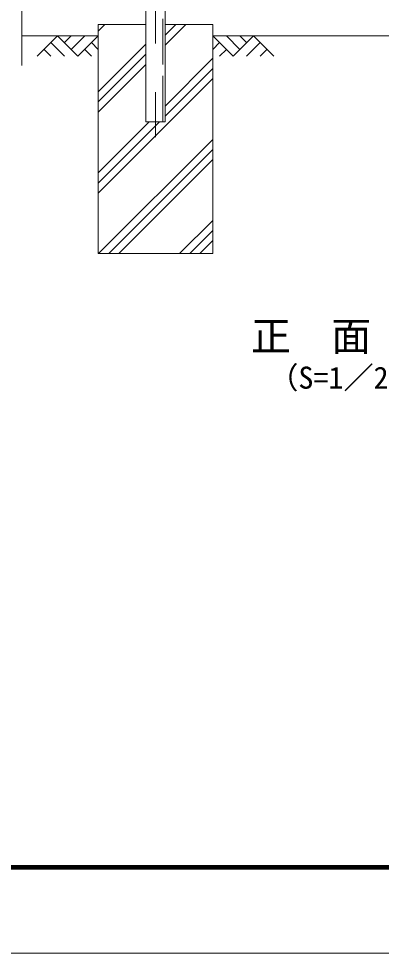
# Model space of a CAD drawing. Units: millimetres, scale not verified. Extents: x -4200 to 4200, y -2970 to 2970.
# Drawn here: x -2955 to -2005, y -2970 to -524 of the extents above; entities that cross this region are included whole.
import ezdxf
from ezdxf.enums import TextEntityAlignment as Align

# ---------------------------------------------------------------- set-up
doc = ezdxf.new("R2010")
doc.units = ezdxf.units.MM
doc.header["$LTSCALE"] = 20
doc.linetypes.add('DASHED', pattern=[7.5, 6, -1.5])
doc.linetypes.add('USER1', pattern=[50.8, 31.75, -6.35, 6.35, -6.35])
doc.layers.add('0-0_D-TTL-TXT', color=7, linetype='Continuous')
for name, color, linetype, lineweight in [('0-1_D-STR1', 1, 'Continuous', 18), ('0-2_D-BMK', 2, 'USER1', 13), ('0-4_D-STR4', 7, 'Continuous', 9), ('0-5_D-STR-DIM', 7, 'Continuous', 9), ('0-6_D-BGD', 7, 'Continuous', 9), ('0-8_D-DCR-HCH', 7, 'Continuous', 9), ('0-B_D-TTL', 7, 'Continuous', 9)]:
    doc.layers.add(name, color=color, linetype=linetype, lineweight=lineweight)
doc.styles.add('ＭＳ ゴシック', font='')
doc.styles.get('ＭＳ ゴシック').set_extended_font_data('MS Gothic')

msp = doc.modelspace()

# ---------------------------------------------------------------- linework, layer by layer
at = {"layer": '0-1_D-STR1'}
for p, q in [((-2621.55, 1276.37), (-2621.55, -793.63)), ((-2571.55, -793.63), (-2571.55, 1156.37)), ((-2621.55, -793.63), (-2571.55, -793.63))]:
    msp.add_line(p, q, dxfattribs=at)
at = {"layer": '0-1_D-STR1', "linetype": 'DASHED'}
msp.add_line((-2577.55, -793.63), (-2577.55, 1156.37), dxfattribs=at)
at = {"layer": '0-2_D-BMK'}
msp.add_line((-2596.55, 1316.37), (-2596.55, -833.63), dxfattribs=at)
at = {"layer": '0-4_D-STR4'}
for p, q in [((-2746.55, -538.63), (-2746.55, -1138.63)), ((-2746.55, -538.63), (-2621.55, -538.63)), ((-2571.55, -538.63), (-2446.55, -538.63)), ((-2446.55, -538.63), (-2446.55, -1138.63)), ((-2746.55, -1138.63), (-2446.55, -1138.63))]:
    msp.add_line(p, q, dxfattribs=at)
at = {"layer": '0-5_D-STR-DIM'}
msp.add_line((-2946.55, 314.29), (-2946.55, -645.94), dxfattribs=at)
at = {"layer": '0-6_D-BGD'}
for p, q in [((-2746.55, -568.63), (-2946.55, -568.63)), ((-2446.55, -568.63), (-1736.55, -568.63))]:
    msp.add_line(p, q, dxfattribs=at)
at = {"layer": '0-8_D-DCR-HCH'}
for p, q in [((-2746.55, -556.06), (-2729.12, -538.63)), ((-2571.55, -593.19), (-2516.99, -538.63)), ((-2571.55, -566.67), (-2543.5, -538.63)), ((-2571.55, -540.16), (-2570.02, -538.63)), ((-2852.97, -568.63), (-2906.18, -621.84)), ((-2870.71, -586.37), (-2835.07, -621.84)), ((-2852.97, -568.63), (-2799.76, -621.84)), ((-2835.23, -586.37), (-2817.5, -568.63)), ((-2817.5, -604.11), (-2782.02, -568.63)), ((-2799.76, -621.84), (-2746.55, -568.63)), ((-2764.28, -586.37), (-2746.55, -604.03)), ((-2393.33, -621.84), (-2446.55, -568.63)), ((-2428.81, -586.37), (-2446.55, -604.03)), ((-2375.6, -604.11), (-2411.07, -568.63)), ((-2340.12, -568.63), (-2393.33, -621.84)), ((-2357.77, -586.46), (-2375.6, -568.63)), ((-2322.38, -586.37), (-2358.02, -621.84)), ((-2340.12, -568.63), (-2286.91, -621.84)), ((-2888.44, -604.11), (-2870.63, -621.84)), ((-2782.02, -604.11), (-2764.2, -621.84)), ((-2746.55, -715.16), (-2621.55, -590.16)), ((-2411.07, -604.11), (-2428.89, -621.84)), ((-2304.65, -604.11), (-2322.47, -621.84)), ((-2746.55, -741.67), (-2621.55, -616.67)), ((-2571.55, -752.29), (-2446.55, -627.29)), ((-2746.55, -768.19), (-2621.55, -643.19)), ((-2571.55, -778.81), (-2446.55, -653.81)), ((-2746.55, -980.32), (-2446.55, -680.32)), ((-2746.55, -953.81), (-2586.37, -793.63)), ((-2746.55, -927.29), (-2612.89, -793.63)), ((-2745.76, -1138.63), (-2446.55, -839.42)), ((-2719.24, -1138.63), (-2446.55, -865.94)), ((-2692.72, -1138.63), (-2446.55, -892.45)), ((-2533.62, -1138.63), (-2446.55, -1051.55)), ((-2507.11, -1138.63), (-2446.55, -1078.07)), ((-2480.59, -1138.63), (-2446.55, -1104.59))]:
    msp.add_line(p, q, dxfattribs=at)
at = {"layer": '0-B_D-TTL', "color": 2, "lineweight": 18}
msp.add_lwpolyline([(-4200, 2970), (4200, 2970), (4200, -2970), (-4200, -2970)], close=True, dxfattribs=at)
at = {"layer": '0-B_D-TTL'}
for points in [[(-3930, 2750), (3930, 2750), (3930, -2750), (-3930, -2750)], [(-3927.5, 2747.5), (3927.5, 2747.5), (3927.5, -2747.5), (-3927.5, -2747.5)], [(-3925, 2745), (3925, 2745), (3925, -2745), (-3925, -2745)], [(-3922.5, 2742.5), (3922.5, 2742.5), (3922.5, -2742.5), (-3922.5, -2742.5)], [(-3920, 2740), (3920, 2740), (3920, -2740), (-3920, -2740)]]:
    msp.add_lwpolyline(points, close=True, dxfattribs=at)

# ---------------------------------------------------------------- texts
at = {"layer": '0-0_D-TTL-TXT', "style": 'ＭＳ ゴシック'}
for s, height, p in [('正\u3000面\u3000図', 76.98, (-2346.44, -1416.31)), ('（S=1／20）', 57.77, (-2300.96, -1509.5))]:
    msp.add_text(s, height=height, dxfattribs=at).set_placement(p, align=Align.BOTTOM_LEFT)

doc.saveas('drawing.dxf')
